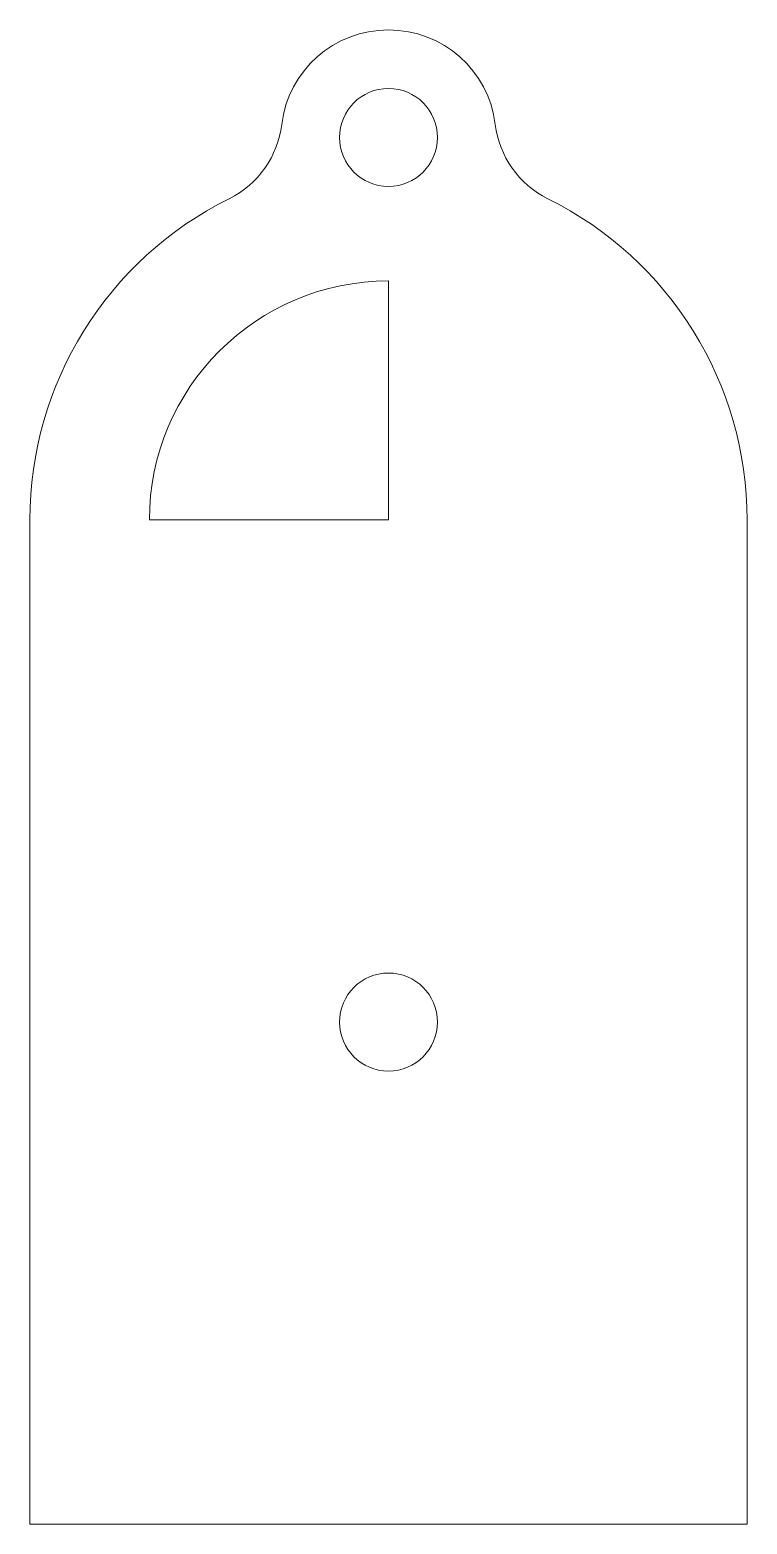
# Model space of a CAD drawing. Header units: millimetres. Extents: x 0 to 15, y 0 to 31.3.
import ezdxf

# ---------------------------------------------------------------- set-up
doc = ezdxf.new("R2010")
doc.units = ezdxf.units.MM

msp = doc.modelspace()

# ---------------------------------------------------------------- linework, layer by layer
at = {"color": 7, "linetype": 'Continuous', "lineweight": 15}
for p, q in [((7.5, 26), (7.5, 21)), ((0, 0), (0, 21)), ((7.5, 21), (2.5, 21)), ((15, 21), (15, 0)), ((15, 0), (0, 0))]:
    msp.add_line(p, q, dxfattribs=at)
for centre in [(7.5, 29), (7.5, 10.5)]:
    msp.add_circle(centre, 1.025, dxfattribs=at)
for centre, radius, start, end in [((7.5, 29), 2.25, 6.9154, 173.0846), ((3.281, 29.512), 2, 296.3667, 353.0846), ((11.719, 29.512), 2, 186.9154, 243.6333), ((7.5, 21), 7.5, 116.3667, 180), ((7.5, 21), 7.5, 0, 63.6333), ((7.5, 21), 5, 90, 180)]:
    msp.add_arc(centre, radius, start, end, dxfattribs=at)

doc.saveas('drawing.dxf')
